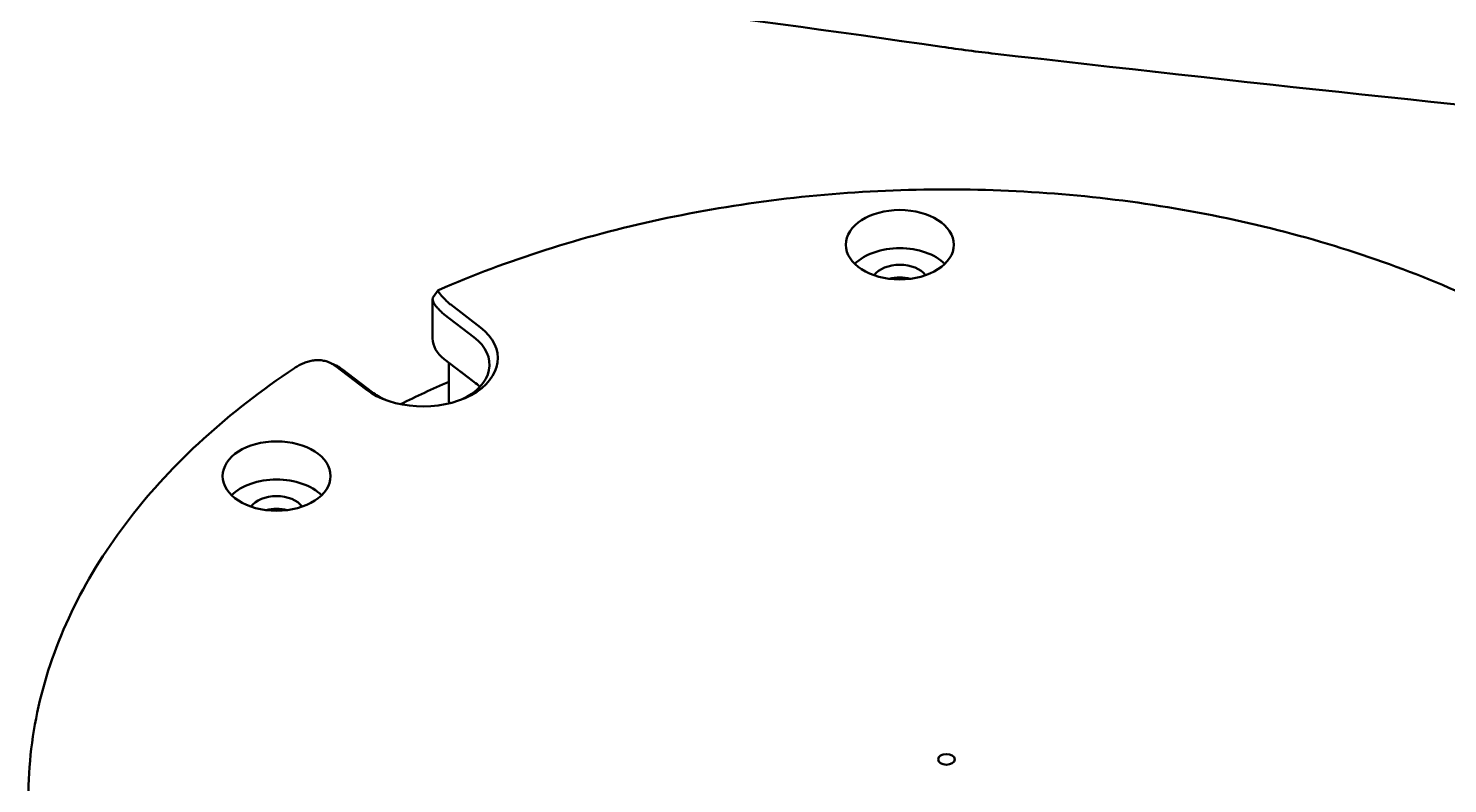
# Model space of a CAD drawing. Header units: millimetres. Extents: x 36 to 3196, y 27 to 5967.
# Drawn here: x 1140.3 to 1225.8, y 5382.2 to 5427.6 of the extents above; entities that cross this region are included whole.
import ezdxf

# ---------------------------------------------------------------- set-up
doc = ezdxf.new("R2010")
doc.units = ezdxf.units.MM
doc.layers.add('외형선(ISO)', color=7, linetype='Continuous', lineweight=50)

msp = doc.modelspace()

# ---------------------------------------------------------------- linework, layer by layer
at = {"layer": '외형선(ISO)'}
for p, q in [((1164.708, 5411.4404), (1165.0121, 5411.8519)), ((1164.671, 5411.3204), (1164.671, 5408.9562)), ((1167.5422, 5409.6191), (1165.7559, 5410.9875)), ((1165.3729, 5410.3979), (1167.1592, 5409.0295)), ((1167.1592, 5406.3483), (1165.3729, 5407.7167)), ((1158.4666, 5407.5066), (1158.8145, 5407.3541)), ((1158.8615, 5407.2689), (1160.6478, 5405.9005)), ((1161.0308, 5405.7241), (1159.2445, 5407.0925)), ((1165.6442, 5407.5089), (1165.6442, 5405.2997)), ((1166.3461, 5406.9712), (1167.1592, 5406.3483))]:
    msp.add_line(p, q, dxfattribs=at)
for centre, major_axis in [((1192.7861, 5414.5941), (-3.25, 0)), ((1155.2793, 5400.6748), (-3.25, 0)), ((1195.5916, 5383.632), (-0.5, 0))]:
    msp.add_ellipse(centre, major_axis=major_axis, ratio=0.6427876, dxfattribs=at)
for centre, major_axis, start_param, end_param in [((1192.7861, 5412.2959), (3.25, 0), 0.5824123, 2.5591804), ((1192.7861, 5412.2959), (1.7, 0), 0.4338548, 2.7077378), ((1192.7861, 5411.5299), (-1.7, 0), 4.3324339, 5.0923441), ((1167.671, 5412.0204), (2.5, 0), 3.7292748, 3.8397244), ((1167.671, 5411.6374), (3, 0), 3.7292748, 3.8397244), ((1164.095, 5407.7598), (4.5, 0), 3.8397244, 6.981317), ((1167.671, 5408.9562), (-3, 0), 0, 0.6981317), ((1164.095, 5407.3768), (4, 0), 5.3268943, 6.981317), ((1156.9464, 5406.236), (-2.5, 0), 3.8397244, 3.950174), ((1156.9464, 5405.8529), (-3, 0), 3.8397244, 3.950174), ((1195.5916, 5377.6569), (53.75, 0), 2.1617584, 2.228394), ((1164.095, 5404.6956), (4, 0), 0.5484817, 0.6981317), ((1164.095, 5404.6956), (-4, 0), 3.6900743, 3.8397244), ((1164.095, 5407.3768), (4, 0), 3.8397244, 4.0978837), ((1168.6442, 5405.2997), (-3, 0), 0, 0.1298277), ((1155.2793, 5398.3766), (3.25, 0), 0.5824123, 2.5591804), ((1155.2793, 5398.3766), (1.7, 0), 0.4338548, 2.7077378), ((1155.2793, 5397.6106), (-1.7, 0), 4.3324339, 5.0923441)]:
    msp.add_ellipse(centre, major_axis=major_axis, ratio=0.6427876, start_param=start_param, end_param=end_param, dxfattribs=at)
for points in [[(1195.3161, 5426.5006), (1182.3991, 5428.3821), (1169.3669, 5429.9933), (1156.2362, 5431.1053)], [(1198.5309, 5426.0826), (1197.4596, 5426.2049), (1196.3877, 5426.3445), (1195.3161, 5426.5006)], [(1159.018, 5407.2477), (1158.9521, 5407.2881), (1158.8843, 5407.3235), (1158.8145, 5407.3541)]]:
    msp.add_open_spline(points, degree=3, dxfattribs=at)
for points, knots in [([(1294.471, 5418.9358), (1293.5666, 5418.9297), (1292.6622, 5418.9266), (1275.3405, 5418.9238), (1258.9367, 5419.9375), (1227.9435, 5422.783), (1213.2111, 5424.4075), (1198.5309, 5426.0826)], [15.6467536, 15.6467536, 15.6467536, 15.6467536, 15.918123, 15.918123, 20.8444083, 20.8444083, 25.3619286, 25.3619286, 25.3619286, 25.3619286]), ([(1165.0269, 5411.8633), (1169.1592, 5413.668), (1173.6493, 5415.0965), (1183.0343, 5417.1201), (1187.9285, 5417.7149), (1197.7819, 5418.0352), (1202.7402, 5417.7607), (1212.3772, 5416.3585), (1217.0551, 5415.2312), (1225.8063, 5412.1892), (1229.8793, 5410.275), (1233.5063, 5408.0195)], [6.2099951, 6.2099951, 6.2099951, 6.2099951, 6.4831259, 6.4831259, 6.7562567, 6.7562567, 7.0293875, 7.0293875, 7.3025183, 7.3025183, 7.5756492, 7.5756492, 7.5756492, 7.5756492]), ([(1165.5904, 5411.1295), (1165.5223, 5411.1947), (1165.4604, 5411.2553), (1165.4043, 5411.3118), (1165.3763, 5411.34), (1165.3498, 5411.3672), (1165.3247, 5411.3934), (1165.2996, 5411.4195), (1165.2759, 5411.4447), (1165.2537, 5411.4688), (1165.2314, 5411.493), (1165.2106, 5411.5162), (1165.1915, 5411.538), (1165.1724, 5411.5598), (1165.1549, 5411.5804), (1165.1389, 5411.5998), (1165.123, 5411.6192), (1165.1086, 5411.6374), (1165.0956, 5411.6545), (1165.0827, 5411.6717), (1165.0712, 5411.6877), (1165.0611, 5411.7026), (1165.0511, 5411.7176), (1165.0424, 5411.7315), (1165.0351, 5411.7443), (1165.0278, 5411.7572), (1165.0219, 5411.7689), (1165.0173, 5411.7795), (1165.0128, 5411.7901), (1165.0096, 5411.7997), (1165.0076, 5411.8083), (1165.0055, 5411.8169), (1165.0048, 5411.8245), (1165.0052, 5411.8311), (1165.0056, 5411.8378), (1165.0071, 5411.8435), (1165.0098, 5411.8484), (1165.0125, 5411.8532), (1165.0163, 5411.8572), (1165.0212, 5411.8603), (1165.023, 5411.8614), (1165.0249, 5411.8624), (1165.0269, 5411.8633)], [-1, -1, -1, -1, -0.9375, -0.9375, -0.9375, -0.90625, -0.90625, -0.90625, -0.875, -0.875, -0.875, -0.84375, -0.84375, -0.84375, -0.8125, -0.8125, -0.8125, -0.78125, -0.78125, -0.78125, -0.75, -0.75, -0.75, -0.71875, -0.71875, -0.71875, -0.6875, -0.6875, -0.6875, -0.65625, -0.65625, -0.65625, -0.625, -0.625, -0.625, -0.59375, -0.59375, -0.59375, -0.5625, -0.5625, -0.5625, -0.55108503, -0.55108503, -0.55108503, -0.55108503]), ([(1164.708, 5411.4404), (1164.7059, 5411.4376), (1164.704, 5411.4347), (1164.7021, 5411.4318), (1164.6948, 5411.4208), (1164.6888, 5411.409), (1164.684, 5411.3964), (1164.6793, 5411.3838), (1164.6758, 5411.3704), (1164.6736, 5411.3561), (1164.6714, 5411.3418), (1164.6706, 5411.3267), (1164.6712, 5411.3107), (1164.6718, 5411.2947), (1164.6738, 5411.2777), (1164.6773, 5411.2598), (1164.6808, 5411.2418), (1164.6859, 5411.223), (1164.6925, 5411.2034), (1164.6991, 5411.1838), (1164.7073, 5411.1633), (1164.7171, 5411.1419), (1164.7269, 5411.1206), (1164.7383, 5411.0983), (1164.7514, 5411.0752), (1164.7645, 5411.052), (1164.7794, 5411.0279), (1164.796, 5411.0028), (1164.8126, 5410.9777), (1164.8312, 5410.9515), (1164.8514, 5410.9247), (1164.8715, 5410.8978), (1164.8934, 5410.8703), (1164.9169, 5410.8421), (1164.9404, 5410.8138), (1164.9655, 5410.7849), (1164.9924, 5410.7552), (1165.0461, 5410.6959), (1165.1066, 5410.6336), (1165.1743, 5410.5683)], [-0.41446936, -0.41446936, -0.41446936, -0.41446936, -0.40625, -0.40625, -0.40625, -0.375, -0.375, -0.375, -0.34375, -0.34375, -0.34375, -0.3125, -0.3125, -0.3125, -0.28125, -0.28125, -0.28125, -0.25, -0.25, -0.25, -0.21875, -0.21875, -0.21875, -0.1875, -0.1875, -0.1875, -0.15625, -0.15625, -0.15625, -0.125, -0.125, -0.125, -0.09375, -0.09375, -0.09375, -0.0625, -0.0625, -0.0625, 0, 0, 0, 0]), ([(1156.356, 5407.1699), (1156.3632, 5407.1747), (1156.3704, 5407.1795), (1156.3776, 5407.1842), (1156.4213, 5407.2128), (1156.4658, 5407.2406), (1156.5109, 5407.2673), (1156.5559, 5407.2939), (1156.6012, 5407.3193), (1156.647, 5407.3435), (1156.6927, 5407.3677), (1156.7388, 5407.3907), (1156.7853, 5407.4124), (1156.8317, 5407.434), (1156.8786, 5407.4544), (1156.9258, 5407.4734), (1156.9731, 5407.4925), (1157.0207, 5407.5102), (1157.0688, 5407.5264), (1157.1168, 5407.5427), (1157.1653, 5407.5575), (1157.2142, 5407.5708), (1157.2631, 5407.5841), (1157.3125, 5407.5958), (1157.3624, 5407.606), (1157.4123, 5407.6161), (1157.4623, 5407.6245), (1157.5123, 5407.631), (1157.5623, 5407.6376), (1157.6122, 5407.6424), (1157.6622, 5407.6452), (1157.7122, 5407.6481), (1157.7622, 5407.649), (1157.8121, 5407.648), (1157.8621, 5407.6469), (1157.9121, 5407.6439), (1157.9621, 5407.6387), (1158.012, 5407.6335), (1158.0623, 5407.6262), (1158.1116, 5407.6167), (1158.161, 5407.6072), (1158.2098, 5407.5956), (1158.2579, 5407.5818), (1158.306, 5407.568), (1158.3534, 5407.5521), (1158.4002, 5407.534), (1158.4937, 5407.4978), (1158.5846, 5407.4528), (1158.6727, 5407.3983)], [-0.50516081, -0.50516081, -0.50516081, -0.50516081, -0.5, -0.5, -0.5, -0.46875, -0.46875, -0.46875, -0.4375, -0.4375, -0.4375, -0.40625, -0.40625, -0.40625, -0.375, -0.375, -0.375, -0.34375, -0.34375, -0.34375, -0.3125, -0.3125, -0.3125, -0.28125, -0.28125, -0.28125, -0.25, -0.25, -0.25, -0.21875, -0.21875, -0.21875, -0.1875, -0.1875, -0.1875, -0.15625, -0.15625, -0.15625, -0.125, -0.125, -0.125, -0.09375, -0.09375, -0.09375, -0.0625, -0.0625, -0.0625, 0, 0, 0, 0]), ([(1140.3416, 5381.3339), (1140.3416, 5383.2931), (1140.5768, 5385.252), (1141.5044, 5389.1016), (1142.1962, 5390.9921), (1144.0025, 5394.6506), (1145.1166, 5396.4189), (1147.7255, 5399.7955), (1149.2202, 5401.404), (1152.5466, 5404.4334), (1154.3783, 5405.8544), (1156.356, 5407.1699)], [5.23598776, 5.23598776, 5.23598776, 5.23598776, 5.38963991, 5.38963991, 5.54329206, 5.54329206, 5.69694422, 5.69694422, 5.85059637, 5.85059637, 6.00424852, 6.00424852, 6.00424852, 6.00424852])]:
    msp.add_open_spline(points, degree=3, knots=knots, dxfattribs=at)

doc.saveas('drawing.dxf')
